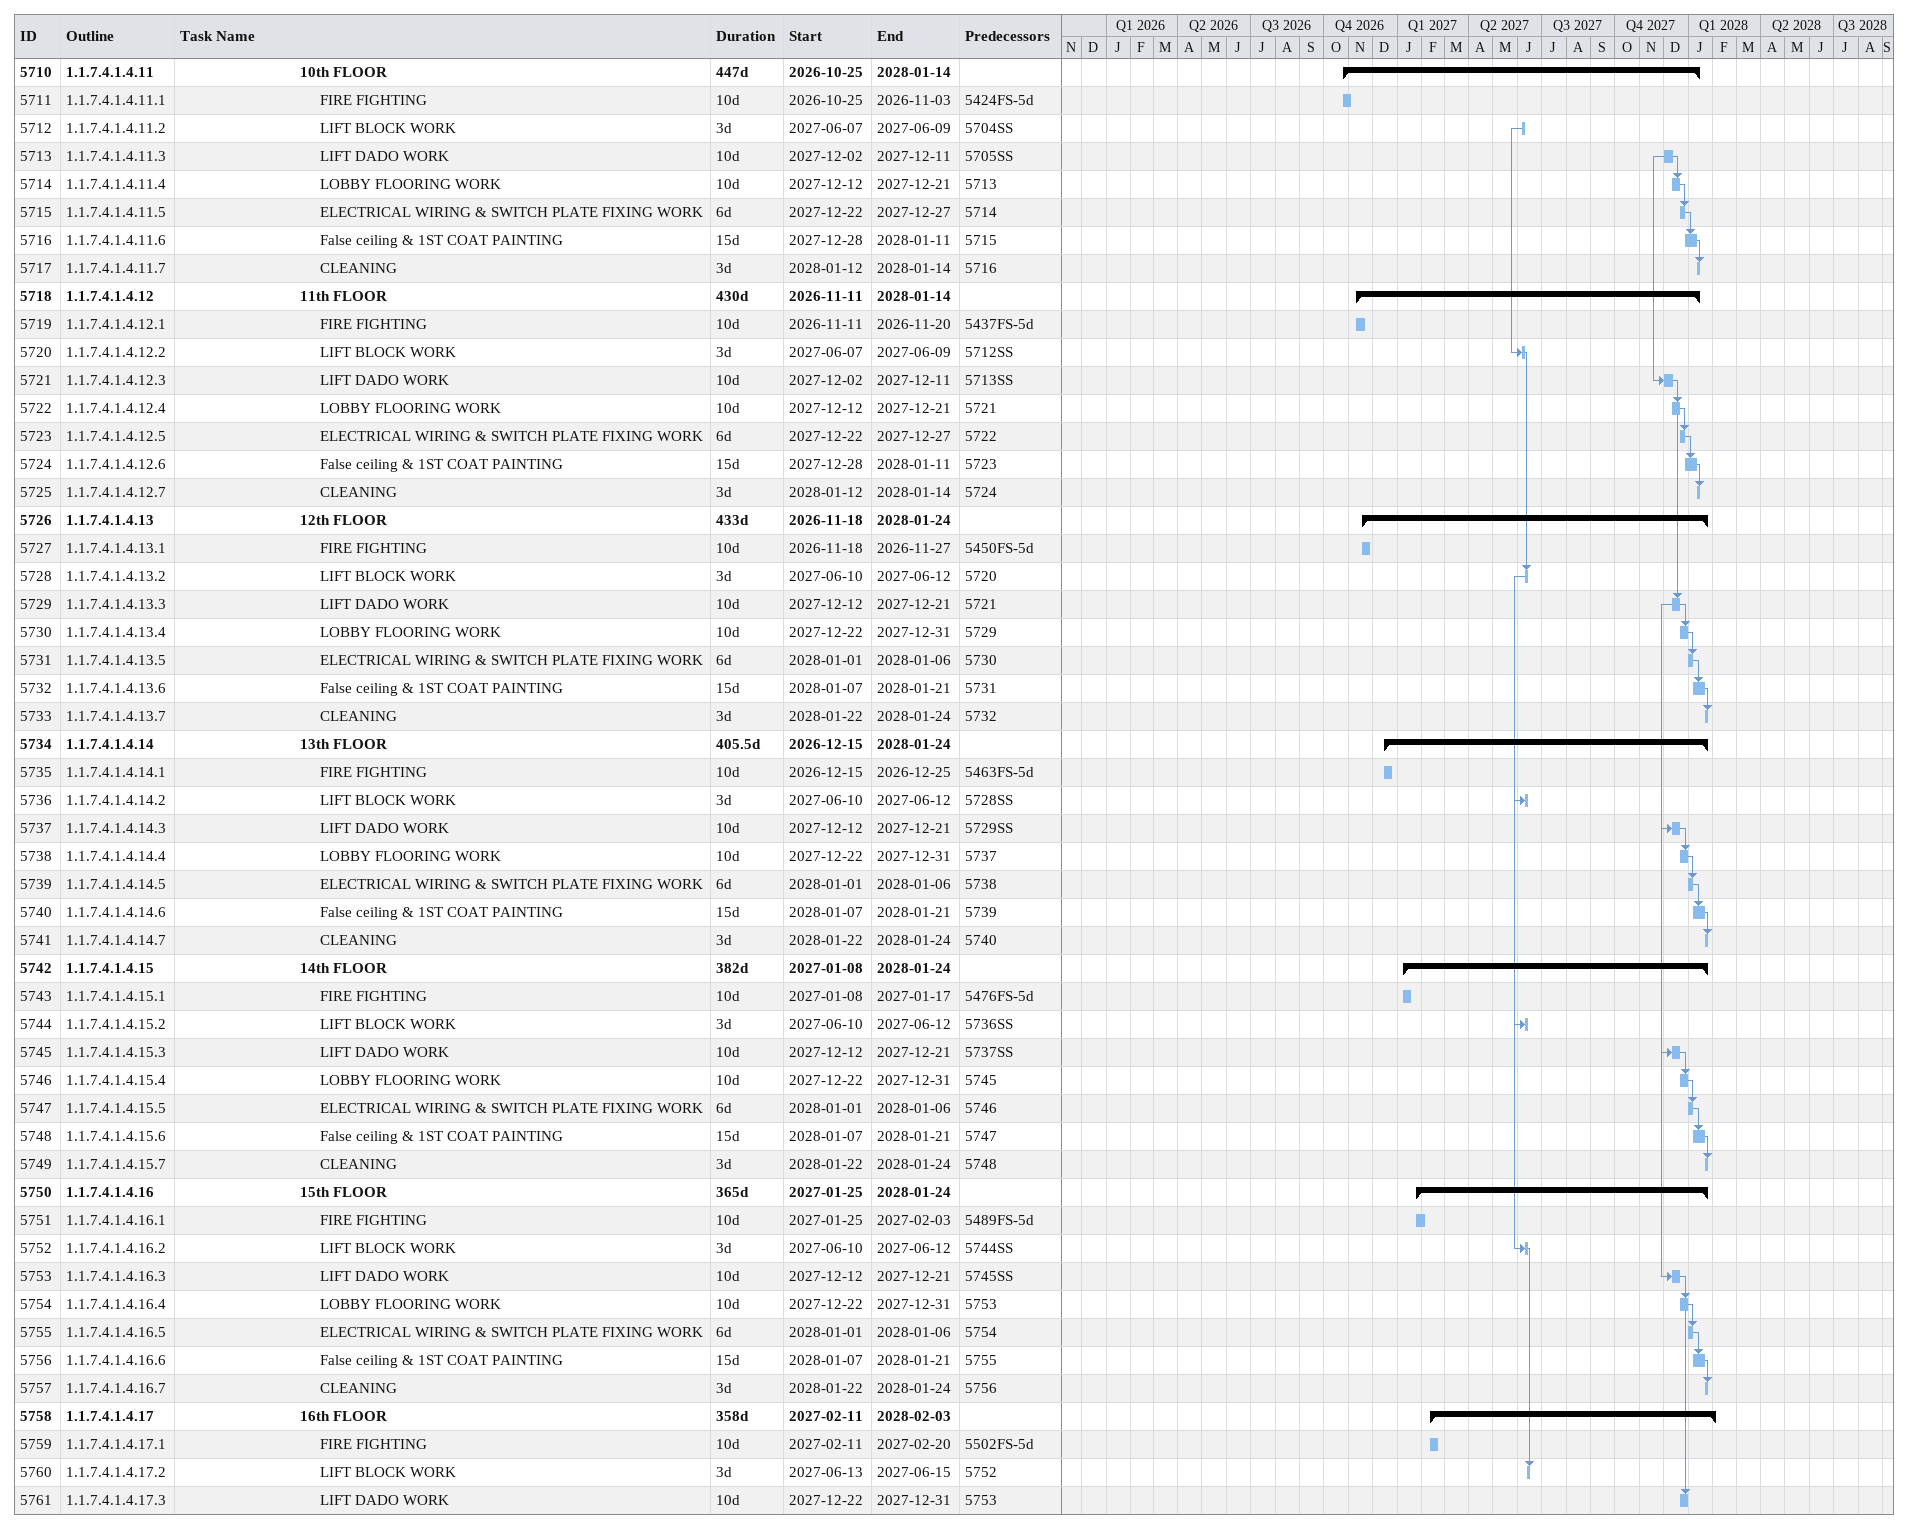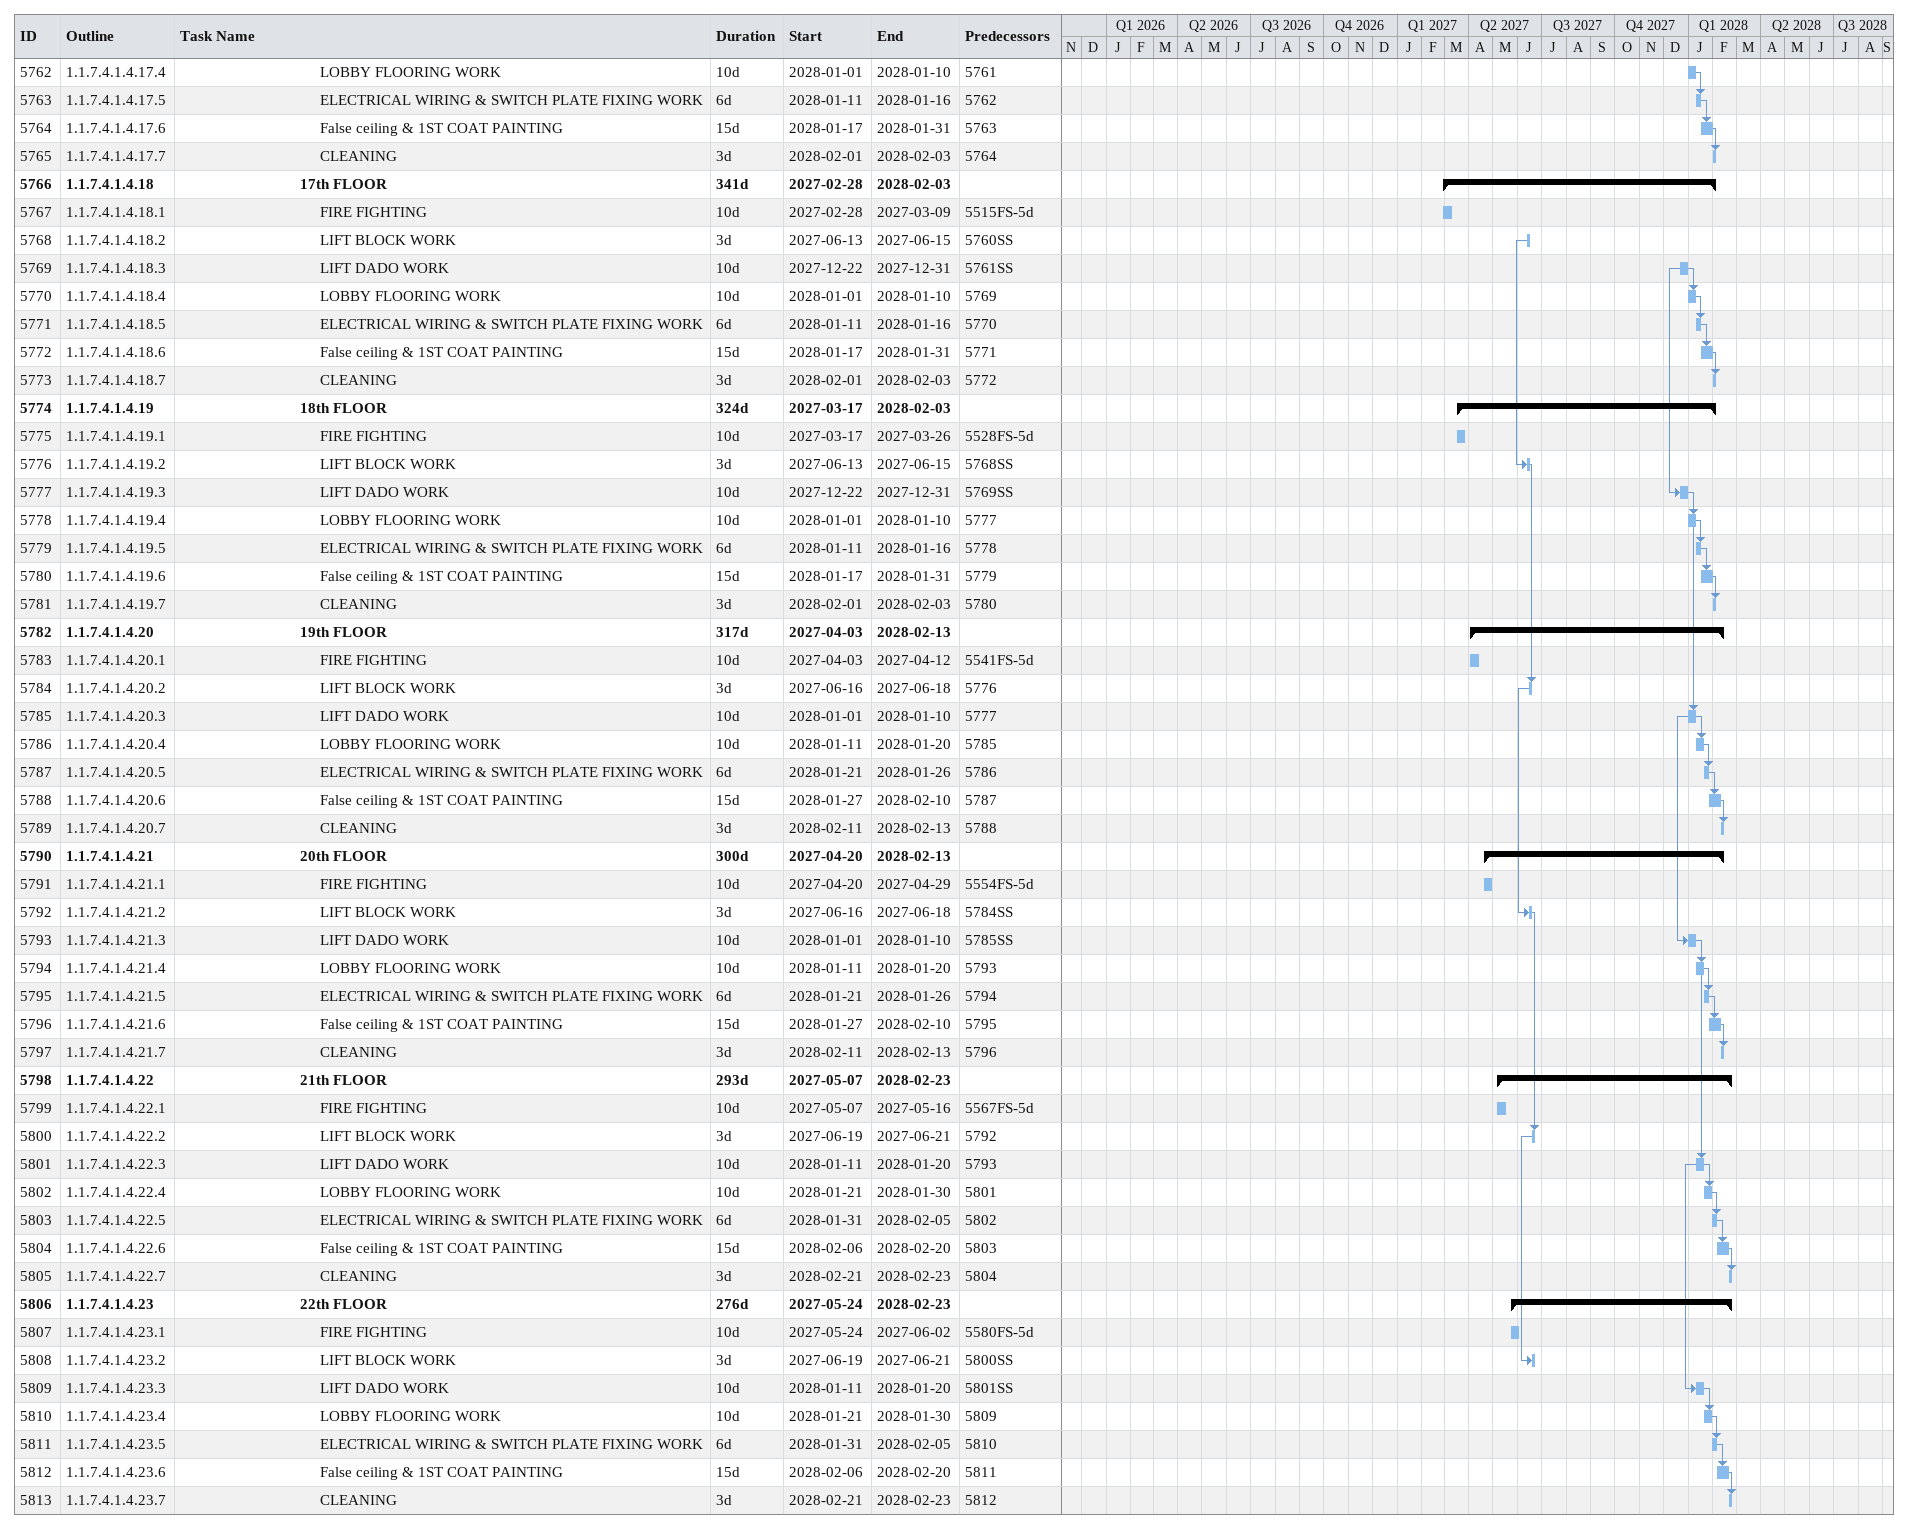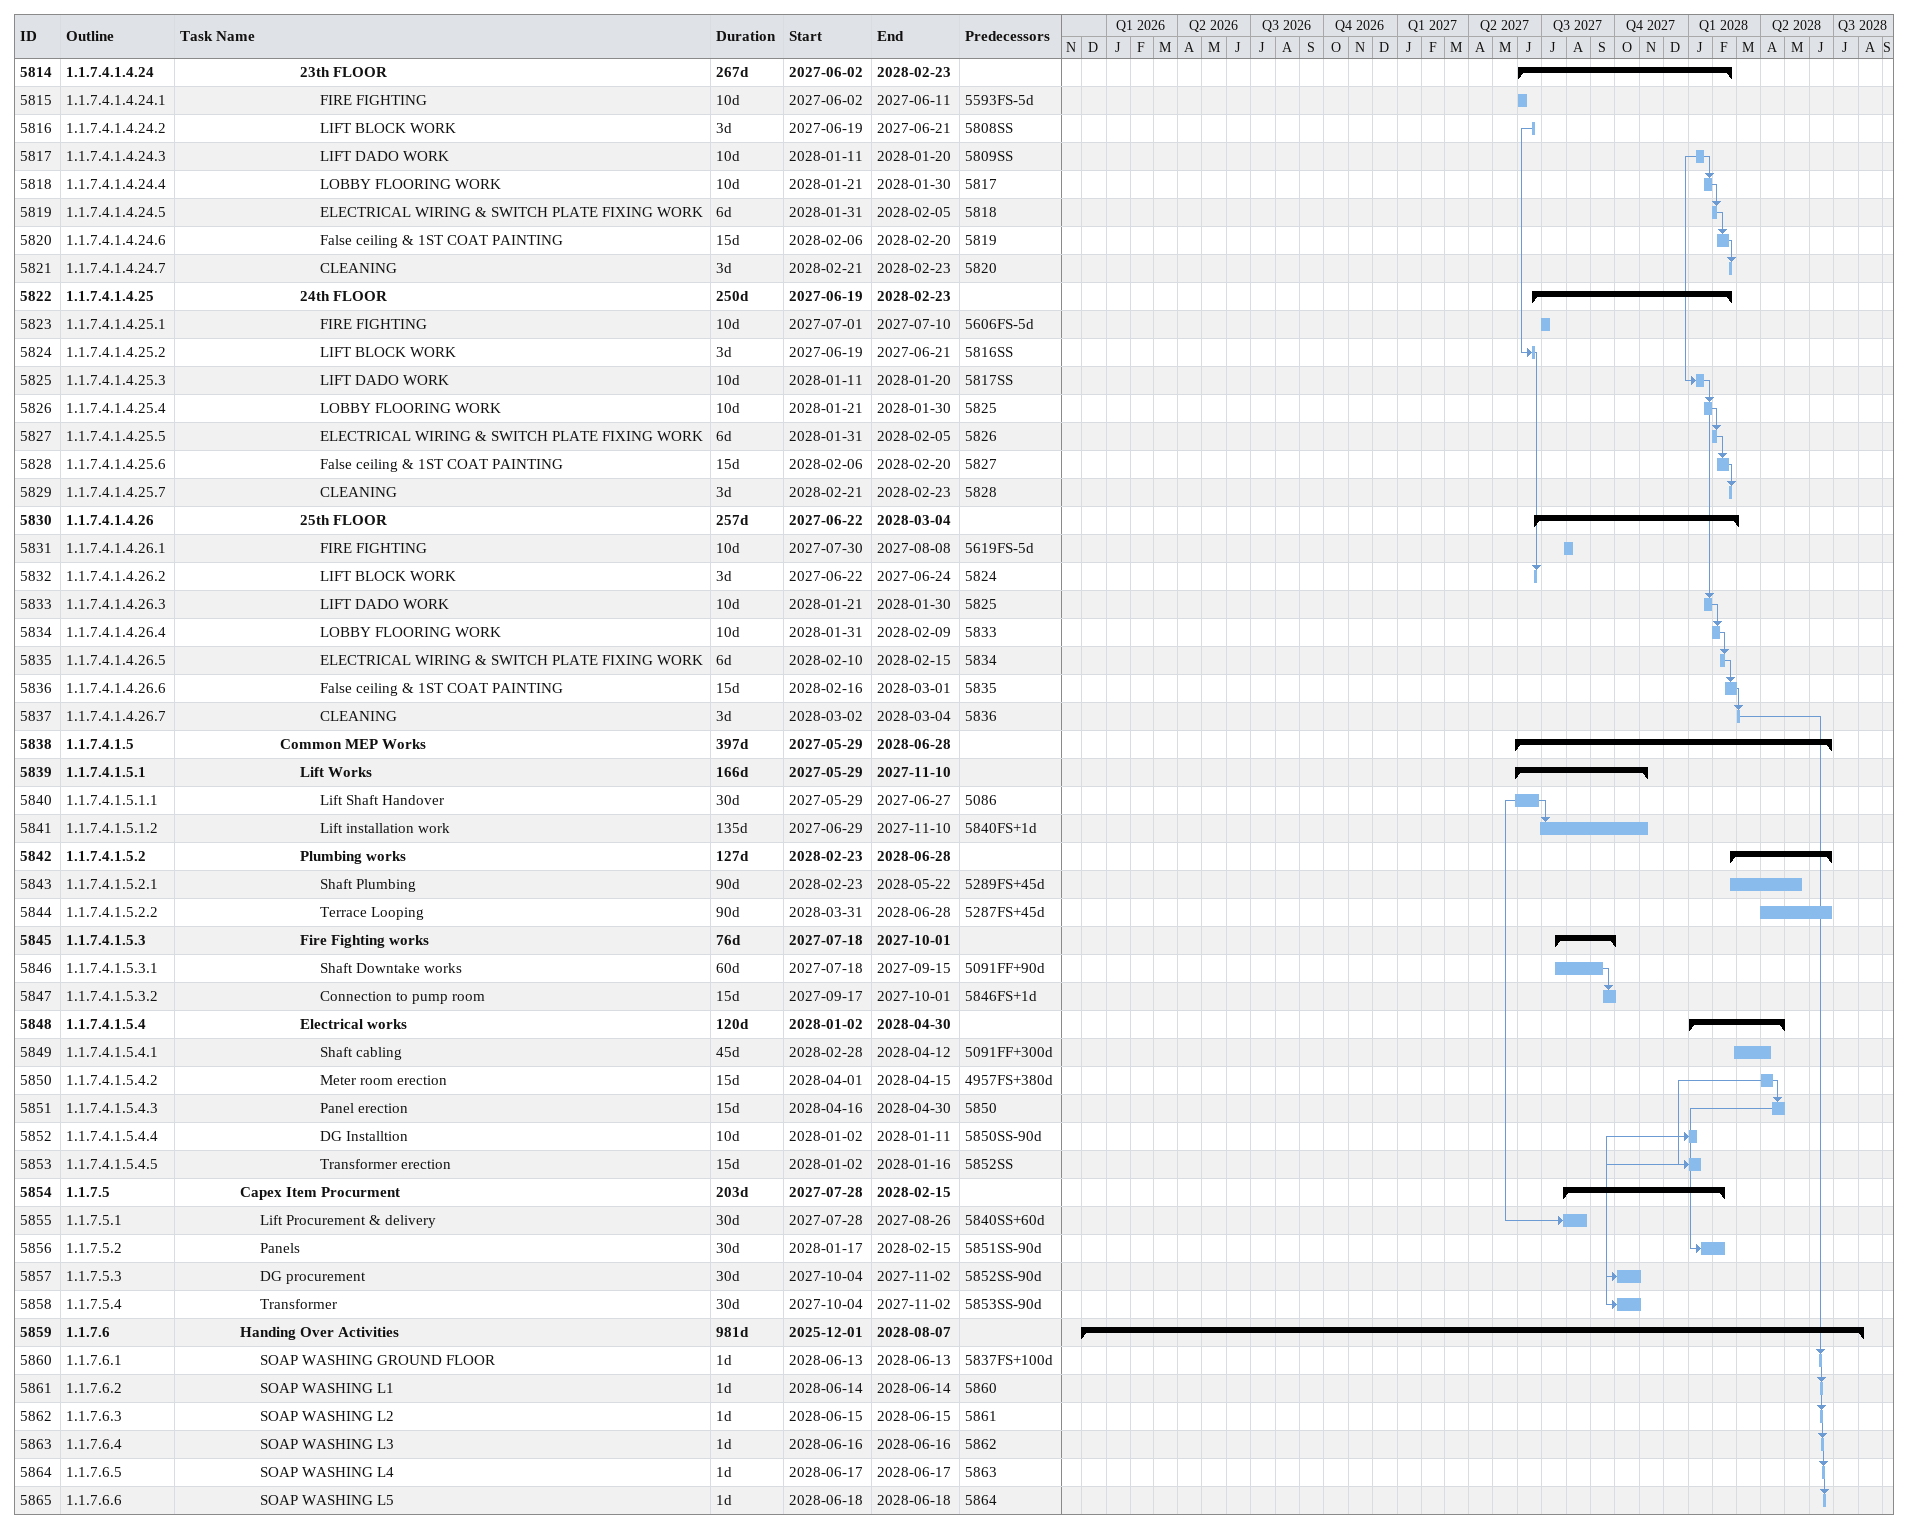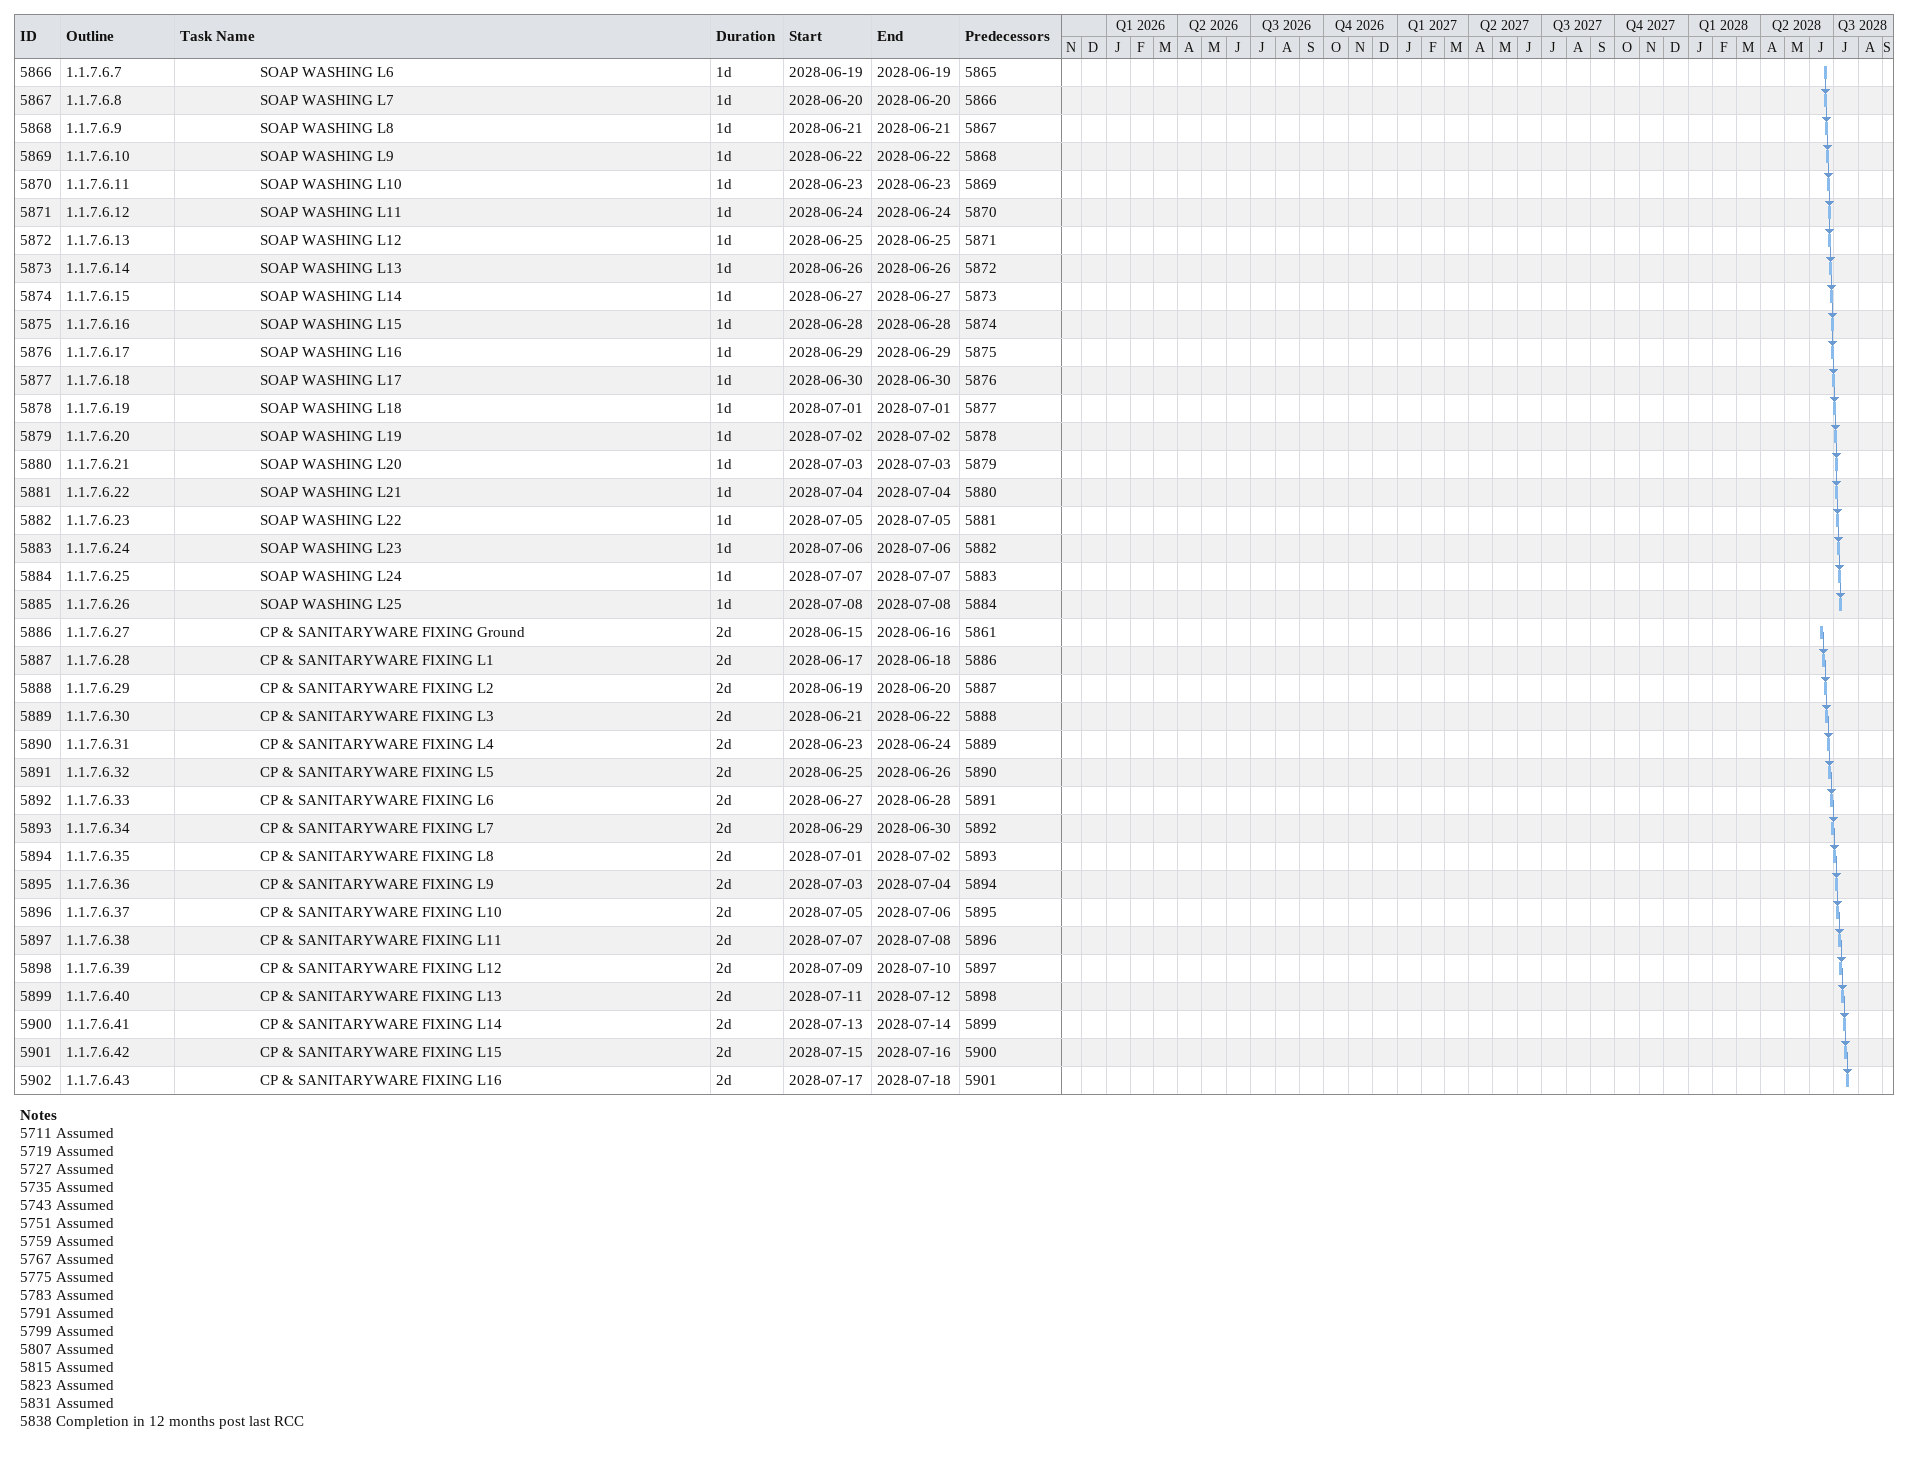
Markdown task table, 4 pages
| ID | WBS | Task | Duration | Start | Finish | Predecessors |
|---|---|---|---|---|---|---|
| 5710 | 1.1.7.4.1.4.11 | **10th FLOOR** | 447d | 2026-10-25 | 2028-01-14 |  |
| 5711 | 1.1.7.4.1.4.11.1 | FIRE FIGHTING | 10d | 2026-10-25 | 2026-11-03 | 5424FS-5d |
| 5712 | 1.1.7.4.1.4.11.2 | LIFT BLOCK WORK | 3d | 2027-06-07 | 2027-06-09 | 5704SS |
| 5713 | 1.1.7.4.1.4.11.3 | LIFT DADO WORK | 10d | 2027-12-02 | 2027-12-11 | 5705SS |
| 5714 | 1.1.7.4.1.4.11.4 | LOBBY FLOORING WORK | 10d | 2027-12-12 | 2027-12-21 | 5713 |
| 5715 | 1.1.7.4.1.4.11.5 | ELECTRICAL WIRING & SWITCH PLATE FIXING WORK | 6d | 2027-12-22 | 2027-12-27 | 5714 |
| 5716 | 1.1.7.4.1.4.11.6 | False ceiling & 1ST COAT PAINTING | 15d | 2027-12-28 | 2028-01-11 | 5715 |
| 5717 | 1.1.7.4.1.4.11.7 | CLEANING | 3d | 2028-01-12 | 2028-01-14 | 5716 |
| 5718 | 1.1.7.4.1.4.12 | **11th FLOOR** | 430d | 2026-11-11 | 2028-01-14 |  |
| 5719 | 1.1.7.4.1.4.12.1 | FIRE FIGHTING | 10d | 2026-11-11 | 2026-11-20 | 5437FS-5d |
| 5720 | 1.1.7.4.1.4.12.2 | LIFT BLOCK WORK | 3d | 2027-06-07 | 2027-06-09 | 5712SS |
| 5721 | 1.1.7.4.1.4.12.3 | LIFT DADO WORK | 10d | 2027-12-02 | 2027-12-11 | 5713SS |
| 5722 | 1.1.7.4.1.4.12.4 | LOBBY FLOORING WORK | 10d | 2027-12-12 | 2027-12-21 | 5721 |
| 5723 | 1.1.7.4.1.4.12.5 | ELECTRICAL WIRING & SWITCH PLATE FIXING WORK | 6d | 2027-12-22 | 2027-12-27 | 5722 |
| 5724 | 1.1.7.4.1.4.12.6 | False ceiling & 1ST COAT PAINTING | 15d | 2027-12-28 | 2028-01-11 | 5723 |
| 5725 | 1.1.7.4.1.4.12.7 | CLEANING | 3d | 2028-01-12 | 2028-01-14 | 5724 |
| 5726 | 1.1.7.4.1.4.13 | **12th FLOOR** | 433d | 2026-11-18 | 2028-01-24 |  |
| 5727 | 1.1.7.4.1.4.13.1 | FIRE FIGHTING | 10d | 2026-11-18 | 2026-11-27 | 5450FS-5d |
| 5728 | 1.1.7.4.1.4.13.2 | LIFT BLOCK WORK | 3d | 2027-06-10 | 2027-06-12 | 5720 |
| 5729 | 1.1.7.4.1.4.13.3 | LIFT DADO WORK | 10d | 2027-12-12 | 2027-12-21 | 5721 |
| 5730 | 1.1.7.4.1.4.13.4 | LOBBY FLOORING WORK | 10d | 2027-12-22 | 2027-12-31 | 5729 |
| 5731 | 1.1.7.4.1.4.13.5 | ELECTRICAL WIRING & SWITCH PLATE FIXING WORK | 6d | 2028-01-01 | 2028-01-06 | 5730 |
| 5732 | 1.1.7.4.1.4.13.6 | False ceiling & 1ST COAT PAINTING | 15d | 2028-01-07 | 2028-01-21 | 5731 |
| 5733 | 1.1.7.4.1.4.13.7 | CLEANING | 3d | 2028-01-22 | 2028-01-24 | 5732 |
| 5734 | 1.1.7.4.1.4.14 | **13th FLOOR** | 405.5d | 2026-12-15 | 2028-01-24 |  |
| 5735 | 1.1.7.4.1.4.14.1 | FIRE FIGHTING | 10d | 2026-12-15 | 2026-12-25 | 5463FS-5d |
| 5736 | 1.1.7.4.1.4.14.2 | LIFT BLOCK WORK | 3d | 2027-06-10 | 2027-06-12 | 5728SS |
| 5737 | 1.1.7.4.1.4.14.3 | LIFT DADO WORK | 10d | 2027-12-12 | 2027-12-21 | 5729SS |
| 5738 | 1.1.7.4.1.4.14.4 | LOBBY FLOORING WORK | 10d | 2027-12-22 | 2027-12-31 | 5737 |
| 5739 | 1.1.7.4.1.4.14.5 | ELECTRICAL WIRING & SWITCH PLATE FIXING WORK | 6d | 2028-01-01 | 2028-01-06 | 5738 |
| 5740 | 1.1.7.4.1.4.14.6 | False ceiling & 1ST COAT PAINTING | 15d | 2028-01-07 | 2028-01-21 | 5739 |
| 5741 | 1.1.7.4.1.4.14.7 | CLEANING | 3d | 2028-01-22 | 2028-01-24 | 5740 |
| 5742 | 1.1.7.4.1.4.15 | **14th FLOOR** | 382d | 2027-01-08 | 2028-01-24 |  |
| 5743 | 1.1.7.4.1.4.15.1 | FIRE FIGHTING | 10d | 2027-01-08 | 2027-01-17 | 5476FS-5d |
| 5744 | 1.1.7.4.1.4.15.2 | LIFT BLOCK WORK | 3d | 2027-06-10 | 2027-06-12 | 5736SS |
| 5745 | 1.1.7.4.1.4.15.3 | LIFT DADO WORK | 10d | 2027-12-12 | 2027-12-21 | 5737SS |
| 5746 | 1.1.7.4.1.4.15.4 | LOBBY FLOORING WORK | 10d | 2027-12-22 | 2027-12-31 | 5745 |
| 5747 | 1.1.7.4.1.4.15.5 | ELECTRICAL WIRING & SWITCH PLATE FIXING WORK | 6d | 2028-01-01 | 2028-01-06 | 5746 |
| 5748 | 1.1.7.4.1.4.15.6 | False ceiling & 1ST COAT PAINTING | 15d | 2028-01-07 | 2028-01-21 | 5747 |
| 5749 | 1.1.7.4.1.4.15.7 | CLEANING | 3d | 2028-01-22 | 2028-01-24 | 5748 |
| 5750 | 1.1.7.4.1.4.16 | **15th FLOOR** | 365d | 2027-01-25 | 2028-01-24 |  |
| 5751 | 1.1.7.4.1.4.16.1 | FIRE FIGHTING | 10d | 2027-01-25 | 2027-02-03 | 5489FS-5d |
| 5752 | 1.1.7.4.1.4.16.2 | LIFT BLOCK WORK | 3d | 2027-06-10 | 2027-06-12 | 5744SS |
| 5753 | 1.1.7.4.1.4.16.3 | LIFT DADO WORK | 10d | 2027-12-12 | 2027-12-21 | 5745SS |
| 5754 | 1.1.7.4.1.4.16.4 | LOBBY FLOORING WORK | 10d | 2027-12-22 | 2027-12-31 | 5753 |
| 5755 | 1.1.7.4.1.4.16.5 | ELECTRICAL WIRING & SWITCH PLATE FIXING WORK | 6d | 2028-01-01 | 2028-01-06 | 5754 |
| 5756 | 1.1.7.4.1.4.16.6 | False ceiling & 1ST COAT PAINTING | 15d | 2028-01-07 | 2028-01-21 | 5755 |
| 5757 | 1.1.7.4.1.4.16.7 | CLEANING | 3d | 2028-01-22 | 2028-01-24 | 5756 |
| 5758 | 1.1.7.4.1.4.17 | **16th FLOOR** | 358d | 2027-02-11 | 2028-02-03 |  |
| 5759 | 1.1.7.4.1.4.17.1 | FIRE FIGHTING | 10d | 2027-02-11 | 2027-02-20 | 5502FS-5d |
| 5760 | 1.1.7.4.1.4.17.2 | LIFT BLOCK WORK | 3d | 2027-06-13 | 2027-06-15 | 5752 |
| 5761 | 1.1.7.4.1.4.17.3 | LIFT DADO WORK | 10d | 2027-12-22 | 2027-12-31 | 5753 |
| 5762 | 1.1.7.4.1.4.17.4 | LOBBY FLOORING WORK | 10d | 2028-01-01 | 2028-01-10 | 5761 |
| 5763 | 1.1.7.4.1.4.17.5 | ELECTRICAL WIRING & SWITCH PLATE FIXING WORK | 6d | 2028-01-11 | 2028-01-16 | 5762 |
| 5764 | 1.1.7.4.1.4.17.6 | False ceiling & 1ST COAT PAINTING | 15d | 2028-01-17 | 2028-01-31 | 5763 |
| 5765 | 1.1.7.4.1.4.17.7 | CLEANING | 3d | 2028-02-01 | 2028-02-03 | 5764 |
| 5766 | 1.1.7.4.1.4.18 | **17th FLOOR** | 341d | 2027-02-28 | 2028-02-03 |  |
| 5767 | 1.1.7.4.1.4.18.1 | FIRE FIGHTING | 10d | 2027-02-28 | 2027-03-09 | 5515FS-5d |
| 5768 | 1.1.7.4.1.4.18.2 | LIFT BLOCK WORK | 3d | 2027-06-13 | 2027-06-15 | 5760SS |
| 5769 | 1.1.7.4.1.4.18.3 | LIFT DADO WORK | 10d | 2027-12-22 | 2027-12-31 | 5761SS |
| 5770 | 1.1.7.4.1.4.18.4 | LOBBY FLOORING WORK | 10d | 2028-01-01 | 2028-01-10 | 5769 |
| 5771 | 1.1.7.4.1.4.18.5 | ELECTRICAL WIRING & SWITCH PLATE FIXING WORK | 6d | 2028-01-11 | 2028-01-16 | 5770 |
| 5772 | 1.1.7.4.1.4.18.6 | False ceiling & 1ST COAT PAINTING | 15d | 2028-01-17 | 2028-01-31 | 5771 |
| 5773 | 1.1.7.4.1.4.18.7 | CLEANING | 3d | 2028-02-01 | 2028-02-03 | 5772 |
| 5774 | 1.1.7.4.1.4.19 | **18th FLOOR** | 324d | 2027-03-17 | 2028-02-03 |  |
| 5775 | 1.1.7.4.1.4.19.1 | FIRE FIGHTING | 10d | 2027-03-17 | 2027-03-26 | 5528FS-5d |
| 5776 | 1.1.7.4.1.4.19.2 | LIFT BLOCK WORK | 3d | 2027-06-13 | 2027-06-15 | 5768SS |
| 5777 | 1.1.7.4.1.4.19.3 | LIFT DADO WORK | 10d | 2027-12-22 | 2027-12-31 | 5769SS |
| 5778 | 1.1.7.4.1.4.19.4 | LOBBY FLOORING WORK | 10d | 2028-01-01 | 2028-01-10 | 5777 |
| 5779 | 1.1.7.4.1.4.19.5 | ELECTRICAL WIRING & SWITCH PLATE FIXING WORK | 6d | 2028-01-11 | 2028-01-16 | 5778 |
| 5780 | 1.1.7.4.1.4.19.6 | False ceiling & 1ST COAT PAINTING | 15d | 2028-01-17 | 2028-01-31 | 5779 |
| 5781 | 1.1.7.4.1.4.19.7 | CLEANING | 3d | 2028-02-01 | 2028-02-03 | 5780 |
| 5782 | 1.1.7.4.1.4.20 | **19th FLOOR** | 317d | 2027-04-03 | 2028-02-13 |  |
| 5783 | 1.1.7.4.1.4.20.1 | FIRE FIGHTING | 10d | 2027-04-03 | 2027-04-12 | 5541FS-5d |
| 5784 | 1.1.7.4.1.4.20.2 | LIFT BLOCK WORK | 3d | 2027-06-16 | 2027-06-18 | 5776 |
| 5785 | 1.1.7.4.1.4.20.3 | LIFT DADO WORK | 10d | 2028-01-01 | 2028-01-10 | 5777 |
| 5786 | 1.1.7.4.1.4.20.4 | LOBBY FLOORING WORK | 10d | 2028-01-11 | 2028-01-20 | 5785 |
| 5787 | 1.1.7.4.1.4.20.5 | ELECTRICAL WIRING & SWITCH PLATE FIXING WORK | 6d | 2028-01-21 | 2028-01-26 | 5786 |
| 5788 | 1.1.7.4.1.4.20.6 | False ceiling & 1ST COAT PAINTING | 15d | 2028-01-27 | 2028-02-10 | 5787 |
| 5789 | 1.1.7.4.1.4.20.7 | CLEANING | 3d | 2028-02-11 | 2028-02-13 | 5788 |
| 5790 | 1.1.7.4.1.4.21 | **20th FLOOR** | 300d | 2027-04-20 | 2028-02-13 |  |
| 5791 | 1.1.7.4.1.4.21.1 | FIRE FIGHTING | 10d | 2027-04-20 | 2027-04-29 | 5554FS-5d |
| 5792 | 1.1.7.4.1.4.21.2 | LIFT BLOCK WORK | 3d | 2027-06-16 | 2027-06-18 | 5784SS |
| 5793 | 1.1.7.4.1.4.21.3 | LIFT DADO WORK | 10d | 2028-01-01 | 2028-01-10 | 5785SS |
| 5794 | 1.1.7.4.1.4.21.4 | LOBBY FLOORING WORK | 10d | 2028-01-11 | 2028-01-20 | 5793 |
| 5795 | 1.1.7.4.1.4.21.5 | ELECTRICAL WIRING & SWITCH PLATE FIXING WORK | 6d | 2028-01-21 | 2028-01-26 | 5794 |
| 5796 | 1.1.7.4.1.4.21.6 | False ceiling & 1ST COAT PAINTING | 15d | 2028-01-27 | 2028-02-10 | 5795 |
| 5797 | 1.1.7.4.1.4.21.7 | CLEANING | 3d | 2028-02-11 | 2028-02-13 | 5796 |
| 5798 | 1.1.7.4.1.4.22 | **21th FLOOR** | 293d | 2027-05-07 | 2028-02-23 |  |
| 5799 | 1.1.7.4.1.4.22.1 | FIRE FIGHTING | 10d | 2027-05-07 | 2027-05-16 | 5567FS-5d |
| 5800 | 1.1.7.4.1.4.22.2 | LIFT BLOCK WORK | 3d | 2027-06-19 | 2027-06-21 | 5792 |
| 5801 | 1.1.7.4.1.4.22.3 | LIFT DADO WORK | 10d | 2028-01-11 | 2028-01-20 | 5793 |
| 5802 | 1.1.7.4.1.4.22.4 | LOBBY FLOORING WORK | 10d | 2028-01-21 | 2028-01-30 | 5801 |
| 5803 | 1.1.7.4.1.4.22.5 | ELECTRICAL WIRING & SWITCH PLATE FIXING WORK | 6d | 2028-01-31 | 2028-02-05 | 5802 |
| 5804 | 1.1.7.4.1.4.22.6 | False ceiling & 1ST COAT PAINTING | 15d | 2028-02-06 | 2028-02-20 | 5803 |
| 5805 | 1.1.7.4.1.4.22.7 | CLEANING | 3d | 2028-02-21 | 2028-02-23 | 5804 |
| 5806 | 1.1.7.4.1.4.23 | **22th FLOOR** | 276d | 2027-05-24 | 2028-02-23 |  |
| 5807 | 1.1.7.4.1.4.23.1 | FIRE FIGHTING | 10d | 2027-05-24 | 2027-06-02 | 5580FS-5d |
| 5808 | 1.1.7.4.1.4.23.2 | LIFT BLOCK WORK | 3d | 2027-06-19 | 2027-06-21 | 5800SS |
| 5809 | 1.1.7.4.1.4.23.3 | LIFT DADO WORK | 10d | 2028-01-11 | 2028-01-20 | 5801SS |
| 5810 | 1.1.7.4.1.4.23.4 | LOBBY FLOORING WORK | 10d | 2028-01-21 | 2028-01-30 | 5809 |
| 5811 | 1.1.7.4.1.4.23.5 | ELECTRICAL WIRING & SWITCH PLATE FIXING WORK | 6d | 2028-01-31 | 2028-02-05 | 5810 |
| 5812 | 1.1.7.4.1.4.23.6 | False ceiling & 1ST COAT PAINTING | 15d | 2028-02-06 | 2028-02-20 | 5811 |
| 5813 | 1.1.7.4.1.4.23.7 | CLEANING | 3d | 2028-02-21 | 2028-02-23 | 5812 |
| 5814 | 1.1.7.4.1.4.24 | **23th FLOOR** | 267d | 2027-06-02 | 2028-02-23 |  |
| 5815 | 1.1.7.4.1.4.24.1 | FIRE FIGHTING | 10d | 2027-06-02 | 2027-06-11 | 5593FS-5d |
| 5816 | 1.1.7.4.1.4.24.2 | LIFT BLOCK WORK | 3d | 2027-06-19 | 2027-06-21 | 5808SS |
| 5817 | 1.1.7.4.1.4.24.3 | LIFT DADO WORK | 10d | 2028-01-11 | 2028-01-20 | 5809SS |
| 5818 | 1.1.7.4.1.4.24.4 | LOBBY FLOORING WORK | 10d | 2028-01-21 | 2028-01-30 | 5817 |
| 5819 | 1.1.7.4.1.4.24.5 | ELECTRICAL WIRING & SWITCH PLATE FIXING WORK | 6d | 2028-01-31 | 2028-02-05 | 5818 |
| 5820 | 1.1.7.4.1.4.24.6 | False ceiling & 1ST COAT PAINTING | 15d | 2028-02-06 | 2028-02-20 | 5819 |
| 5821 | 1.1.7.4.1.4.24.7 | CLEANING | 3d | 2028-02-21 | 2028-02-23 | 5820 |
| 5822 | 1.1.7.4.1.4.25 | **24th FLOOR** | 250d | 2027-06-19 | 2028-02-23 |  |
| 5823 | 1.1.7.4.1.4.25.1 | FIRE FIGHTING | 10d | 2027-07-01 | 2027-07-10 | 5606FS-5d |
| 5824 | 1.1.7.4.1.4.25.2 | LIFT BLOCK WORK | 3d | 2027-06-19 | 2027-06-21 | 5816SS |
| 5825 | 1.1.7.4.1.4.25.3 | LIFT DADO WORK | 10d | 2028-01-11 | 2028-01-20 | 5817SS |
| 5826 | 1.1.7.4.1.4.25.4 | LOBBY FLOORING WORK | 10d | 2028-01-21 | 2028-01-30 | 5825 |
| 5827 | 1.1.7.4.1.4.25.5 | ELECTRICAL WIRING & SWITCH PLATE FIXING WORK | 6d | 2028-01-31 | 2028-02-05 | 5826 |
| 5828 | 1.1.7.4.1.4.25.6 | False ceiling & 1ST COAT PAINTING | 15d | 2028-02-06 | 2028-02-20 | 5827 |
| 5829 | 1.1.7.4.1.4.25.7 | CLEANING | 3d | 2028-02-21 | 2028-02-23 | 5828 |
| 5830 | 1.1.7.4.1.4.26 | **25th FLOOR** | 257d | 2027-06-22 | 2028-03-04 |  |
| 5831 | 1.1.7.4.1.4.26.1 | FIRE FIGHTING | 10d | 2027-07-30 | 2027-08-08 | 5619FS-5d |
| 5832 | 1.1.7.4.1.4.26.2 | LIFT BLOCK WORK | 3d | 2027-06-22 | 2027-06-24 | 5824 |
| 5833 | 1.1.7.4.1.4.26.3 | LIFT DADO WORK | 10d | 2028-01-21 | 2028-01-30 | 5825 |
| 5834 | 1.1.7.4.1.4.26.4 | LOBBY FLOORING WORK | 10d | 2028-01-31 | 2028-02-09 | 5833 |
| 5835 | 1.1.7.4.1.4.26.5 | ELECTRICAL WIRING & SWITCH PLATE FIXING WORK | 6d | 2028-02-10 | 2028-02-15 | 5834 |
| 5836 | 1.1.7.4.1.4.26.6 | False ceiling & 1ST COAT PAINTING | 15d | 2028-02-16 | 2028-03-01 | 5835 |
| 5837 | 1.1.7.4.1.4.26.7 | CLEANING | 3d | 2028-03-02 | 2028-03-04 | 5836 |
| 5838 | 1.1.7.4.1.5 | **Common MEP Works** | 397d | 2027-05-29 | 2028-06-28 |  |
| 5839 | 1.1.7.4.1.5.1 | **Lift Works** | 166d | 2027-05-29 | 2027-11-10 |  |
| 5840 | 1.1.7.4.1.5.1.1 | Lift Shaft Handover | 30d | 2027-05-29 | 2027-06-27 | 5086 |
| 5841 | 1.1.7.4.1.5.1.2 | Lift installation work | 135d | 2027-06-29 | 2027-11-10 | 5840FS+1d |
| 5842 | 1.1.7.4.1.5.2 | **Plumbing works** | 127d | 2028-02-23 | 2028-06-28 |  |
| 5843 | 1.1.7.4.1.5.2.1 | Shaft Plumbing | 90d | 2028-02-23 | 2028-05-22 | 5289FS+45d |
| 5844 | 1.1.7.4.1.5.2.2 | Terrace Looping | 90d | 2028-03-31 | 2028-06-28 | 5287FS+45d |
| 5845 | 1.1.7.4.1.5.3 | **Fire Fighting works** | 76d | 2027-07-18 | 2027-10-01 |  |
| 5846 | 1.1.7.4.1.5.3.1 | Shaft Downtake works | 60d | 2027-07-18 | 2027-09-15 | 5091FF+90d |
| 5847 | 1.1.7.4.1.5.3.2 | Connection to pump room | 15d | 2027-09-17 | 2027-10-01 | 5846FS+1d |
| 5848 | 1.1.7.4.1.5.4 | **Electrical works** | 120d | 2028-01-02 | 2028-04-30 |  |
| 5849 | 1.1.7.4.1.5.4.1 | Shaft cabling | 45d | 2028-02-28 | 2028-04-12 | 5091FF+300d |
| 5850 | 1.1.7.4.1.5.4.2 | Meter room erection | 15d | 2028-04-01 | 2028-04-15 | 4957FS+380d |
| 5851 | 1.1.7.4.1.5.4.3 | Panel erection | 15d | 2028-04-16 | 2028-04-30 | 5850 |
| 5852 | 1.1.7.4.1.5.4.4 | DG Installtion | 10d | 2028-01-02 | 2028-01-11 | 5850SS-90d |
| 5853 | 1.1.7.4.1.5.4.5 | Transformer erection | 15d | 2028-01-02 | 2028-01-16 | 5852SS |
| 5854 | 1.1.7.5 | **Capex Item Procurment** | 203d | 2027-07-28 | 2028-02-15 |  |
| 5855 | 1.1.7.5.1 | Lift Procurement & delivery | 30d | 2027-07-28 | 2027-08-26 | 5840SS+60d |
| 5856 | 1.1.7.5.2 | Panels | 30d | 2028-01-17 | 2028-02-15 | 5851SS-90d |
| 5857 | 1.1.7.5.3 | DG procurement | 30d | 2027-10-04 | 2027-11-02 | 5852SS-90d |
| 5858 | 1.1.7.5.4 | Transformer | 30d | 2027-10-04 | 2027-11-02 | 5853SS-90d |
| 5859 | 1.1.7.6 | **Handing Over Activities** | 981d | 2025-12-01 | 2028-08-07 |  |
| 5860 | 1.1.7.6.1 | SOAP WASHING GROUND FLOOR | 1d | 2028-06-13 | 2028-06-13 | 5837FS+100d |
| 5861 | 1.1.7.6.2 | SOAP WASHING L1 | 1d | 2028-06-14 | 2028-06-14 | 5860 |
| 5862 | 1.1.7.6.3 | SOAP WASHING L2 | 1d | 2028-06-15 | 2028-06-15 | 5861 |
| 5863 | 1.1.7.6.4 | SOAP WASHING L3 | 1d | 2028-06-16 | 2028-06-16 | 5862 |
| 5864 | 1.1.7.6.5 | SOAP WASHING L4 | 1d | 2028-06-17 | 2028-06-17 | 5863 |
| 5865 | 1.1.7.6.6 | SOAP WASHING L5 | 1d | 2028-06-18 | 2028-06-18 | 5864 |
| 5866 | 1.1.7.6.7 | SOAP WASHING L6 | 1d | 2028-06-19 | 2028-06-19 | 5865 |
| 5867 | 1.1.7.6.8 | SOAP WASHING L7 | 1d | 2028-06-20 | 2028-06-20 | 5866 |
| 5868 | 1.1.7.6.9 | SOAP WASHING L8 | 1d | 2028-06-21 | 2028-06-21 | 5867 |
| 5869 | 1.1.7.6.10 | SOAP WASHING L9 | 1d | 2028-06-22 | 2028-06-22 | 5868 |
| 5870 | 1.1.7.6.11 | SOAP WASHING L10 | 1d | 2028-06-23 | 2028-06-23 | 5869 |
| 5871 | 1.1.7.6.12 | SOAP WASHING L11 | 1d | 2028-06-24 | 2028-06-24 | 5870 |
| 5872 | 1.1.7.6.13 | SOAP WASHING L12 | 1d | 2028-06-25 | 2028-06-25 | 5871 |
| 5873 | 1.1.7.6.14 | SOAP WASHING L13 | 1d | 2028-06-26 | 2028-06-26 | 5872 |
| 5874 | 1.1.7.6.15 | SOAP WASHING L14 | 1d | 2028-06-27 | 2028-06-27 | 5873 |
| 5875 | 1.1.7.6.16 | SOAP WASHING L15 | 1d | 2028-06-28 | 2028-06-28 | 5874 |
| 5876 | 1.1.7.6.17 | SOAP WASHING L16 | 1d | 2028-06-29 | 2028-06-29 | 5875 |
| 5877 | 1.1.7.6.18 | SOAP WASHING L17 | 1d | 2028-06-30 | 2028-06-30 | 5876 |
| 5878 | 1.1.7.6.19 | SOAP WASHING L18 | 1d | 2028-07-01 | 2028-07-01 | 5877 |
| 5879 | 1.1.7.6.20 | SOAP WASHING L19 | 1d | 2028-07-02 | 2028-07-02 | 5878 |
| 5880 | 1.1.7.6.21 | SOAP WASHING L20 | 1d | 2028-07-03 | 2028-07-03 | 5879 |
| 5881 | 1.1.7.6.22 | SOAP WASHING L21 | 1d | 2028-07-04 | 2028-07-04 | 5880 |
| 5882 | 1.1.7.6.23 | SOAP WASHING L22 | 1d | 2028-07-05 | 2028-07-05 | 5881 |
| 5883 | 1.1.7.6.24 | SOAP WASHING L23 | 1d | 2028-07-06 | 2028-07-06 | 5882 |
| 5884 | 1.1.7.6.25 | SOAP WASHING L24 | 1d | 2028-07-07 | 2028-07-07 | 5883 |
| 5885 | 1.1.7.6.26 | SOAP WASHING L25 | 1d | 2028-07-08 | 2028-07-08 | 5884 |
| 5886 | 1.1.7.6.27 | CP & SANITARYWARE FIXING Ground | 2d | 2028-06-15 | 2028-06-16 | 5861 |
| 5887 | 1.1.7.6.28 | CP & SANITARYWARE FIXING L1 | 2d | 2028-06-17 | 2028-06-18 | 5886 |
| 5888 | 1.1.7.6.29 | CP & SANITARYWARE FIXING L2 | 2d | 2028-06-19 | 2028-06-20 | 5887 |
| 5889 | 1.1.7.6.30 | CP & SANITARYWARE FIXING L3 | 2d | 2028-06-21 | 2028-06-22 | 5888 |
| 5890 | 1.1.7.6.31 | CP & SANITARYWARE FIXING L4 | 2d | 2028-06-23 | 2028-06-24 | 5889 |
| 5891 | 1.1.7.6.32 | CP & SANITARYWARE FIXING L5 | 2d | 2028-06-25 | 2028-06-26 | 5890 |
| 5892 | 1.1.7.6.33 | CP & SANITARYWARE FIXING L6 | 2d | 2028-06-27 | 2028-06-28 | 5891 |
| 5893 | 1.1.7.6.34 | CP & SANITARYWARE FIXING L7 | 2d | 2028-06-29 | 2028-06-30 | 5892 |
| 5894 | 1.1.7.6.35 | CP & SANITARYWARE FIXING L8 | 2d | 2028-07-01 | 2028-07-02 | 5893 |
| 5895 | 1.1.7.6.36 | CP & SANITARYWARE FIXING L9 | 2d | 2028-07-03 | 2028-07-04 | 5894 |
| 5896 | 1.1.7.6.37 | CP & SANITARYWARE FIXING L10 | 2d | 2028-07-05 | 2028-07-06 | 5895 |
| 5897 | 1.1.7.6.38 | CP & SANITARYWARE FIXING L11 | 2d | 2028-07-07 | 2028-07-08 | 5896 |
| 5898 | 1.1.7.6.39 | CP & SANITARYWARE FIXING L12 | 2d | 2028-07-09 | 2028-07-10 | 5897 |
| 5899 | 1.1.7.6.40 | CP & SANITARYWARE FIXING L13 | 2d | 2028-07-11 | 2028-07-12 | 5898 |
| 5900 | 1.1.7.6.41 | CP & SANITARYWARE FIXING L14 | 2d | 2028-07-13 | 2028-07-14 | 5899 |
| 5901 | 1.1.7.6.42 | CP & SANITARYWARE FIXING L15 | 2d | 2028-07-15 | 2028-07-16 | 5900 |
| 5902 | 1.1.7.6.43 | CP & SANITARYWARE FIXING L16 | 2d | 2028-07-17 | 2028-07-18 | 5901 |

Notes
- 5711: Assumed
- 5719: Assumed
- 5727: Assumed
- 5735: Assumed
- 5743: Assumed
- 5751: Assumed
- 5759: Assumed
- 5767: Assumed
- 5775: Assumed
- 5783: Assumed
- 5791: Assumed
- 5799: Assumed
- 5807: Assumed
- 5815: Assumed
- 5823: Assumed
- 5831: Assumed
- 5838: Completion in 12 months post last RCC
